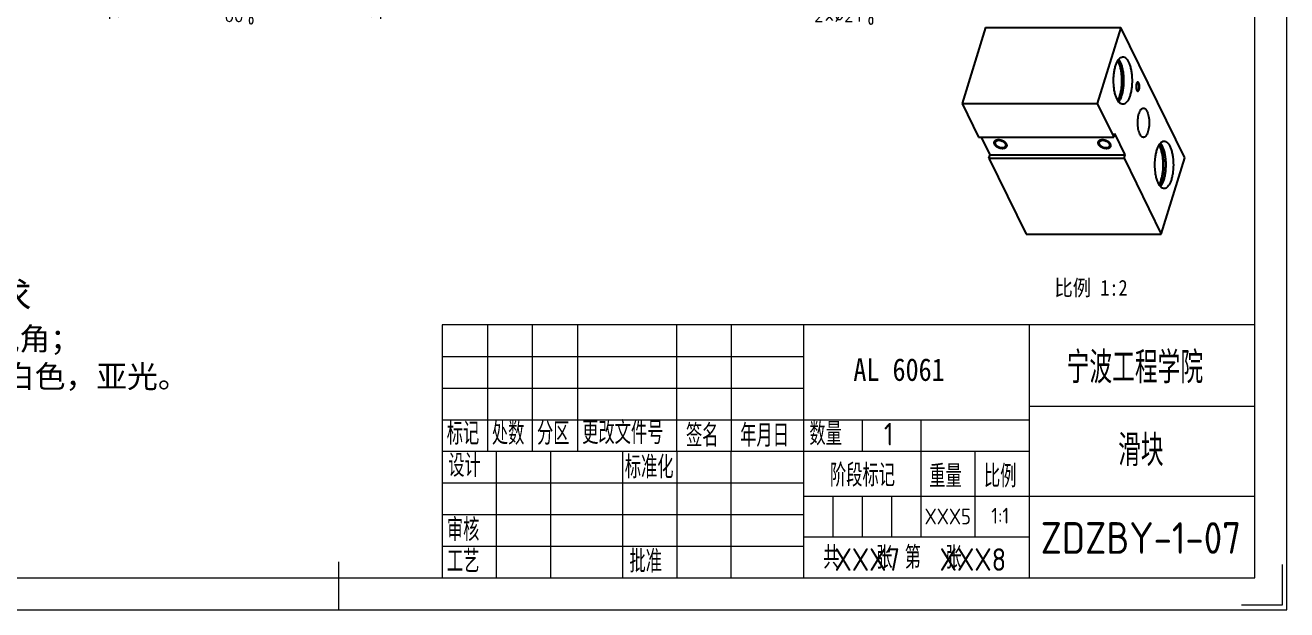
# Model space of a CAD drawing. Header units: millimetres. Extents: x 348 to 7549, y -2121 to -1262.
# Drawn here: x 3963.9 to 4243.3, y -2116.9 to -1987.5 of the extents above; entities that cross this region are included whole.
import ezdxf
from ezdxf.enums import TextEntityAlignment as Align

# ---------------------------------------------------------------- set-up
doc = ezdxf.new("R2010")
doc.units = ezdxf.units.MM
doc.header["$LTSCALE"] = 46.255
doc.header["$PDMODE"] = 3
doc.header["$PDSIZE"] = 8
doc.linetypes.add('CENTER', pattern=[0.6, 0.375, -0.075, 0.075, -0.075])
doc.layers.get('0').update_dxf_attribs({"linetype": 'CONTINUOUS'})
doc.layers.get('Defpoints').update_dxf_attribs({"linetype": 'CONTINUOUS'})
doc.layers.add('02___PRT_ALL_AXES', color=7, linetype='CONTINUOUS')
for name, color, linetype, lineweight in [('dim', 82, 'CONTINUOUS', 9), ('中心线', 2, 'CENTER', 13), ('图框_内框线', 5, 'CONTINUOUS', 13), ('图框_外框线', 7, 'CONTINUOUS', 13), ('图框_标题栏属性', 1, 'CONTINUOUS', 13), ('图框_标题栏文字', 6, 'CONTINUOUS', 13), ('图框_角线', 5, 'CONTINUOUS', 13), ('尺寸线', 80, 'CONTINUOUS', 13), ('细实线', 20, 'CONTINUOUS', 13)]:
    doc.layers.add(name, color=color, linetype=linetype, lineweight=lineweight)
doc.styles.add('ROMANC', font='romanc.shx', dxfattribs={"bigfont": 'gbcbig.shx'})
doc.styles.get("Standard").update_dxf_attribs({"font": 'txt', "width": 0.85, "bigfont": 'gbcbig.shx'})
doc.styles.add('宋体', font='SimSun.ttf')
doc.styles.add('工程字', font='gbenor.shx', dxfattribs={"bigfont": 'gbcbig.shx'})
doc.dimstyles.new('YanXiu', dxfattribs={"dimtxt": 2.5, "dimasz": 2.2, "dimexe": 0.66, "dimexo": 0.66, "dimgap": 0.66, "dimtad": 0, "dimtoh": 1, "dimdsep": 46, "dimtxsty": 'ROMANC', "dimcen": 0, "dimclrd": 256, "dimclre": 131, "dimclrt": 42, "dimazin": 2, "dimtfac": 1, "dimtofl": 0, "dimtmove": 0, "dimatfit": 3, "dimfxl": 1, "dimlwd": 5, "dimlwe": 5, "dimarcsym": 0})

# ---------------------------------------------------------------- blocks, each defined once
blk = doc.blocks.new('*D92')
at = {"layer": 'Defpoints', "color": 0, "transparency": 16777216}
for p in [(4042.52, -1972.18), (3982.52, -1977.43), (4042.52, -1985.38)]:
    blk.add_point(p, dxfattribs=at)
at = {"layer": 'dim', "color": 131, "lineweight": 5, "transparency": 16777216}
for p, q in [((4042.52, -1972.84), (4042.52, -1986.04)), ((3982.52, -1978.09), (3982.52, -1986.04))]:
    blk.add_line(p, q, dxfattribs=at)
at = {"layer": 'dim', "lineweight": 5, "transparency": 16777216}
for p, q in [((3984.52, -1985.38), (4007.37, -1985.38)), ((4040.52, -1985.38), (4017.66, -1985.38))]:
    blk.add_line(p, q, dxfattribs=at)
at = {"layer": 'dim', "transparency": 16777216}
for points in [[(3984.52, -1985.05), (3984.52, -1985.71), (3982.52, -1985.38)], [(4040.52, -1985.05), (4040.52, -1985.71), (4042.52, -1985.38)]]:
    blk.add_solid(points, dxfattribs=at)
at = {"layer": 'dim', "color": 42, "transparency": 16777216, "insert": (4012.52, -1985.38), "char_height": 2.5, "attachment_point": 5, "style": 'ROMANC'}
blk.add_mtext('\\A1;60{\\H1.500000;\\S+0.1^  0;}', dxfattribs=at)
blk = doc.blocks.new('*D96')
at = {"layer": 'Defpoints', "color": 0, "transparency": 16777216}
for p in [(4120.12, -1951.43), (4129.05, -1970.44)]:
    blk.add_point(p, dxfattribs=at)
at = {"layer": 'dim', "lineweight": 5, "transparency": 16777216}
for p, q in [((4136.08, -1985.41), (4129.9, -1972.25)), ((4138.08, -1985.41), (4136.08, -1985.41))]:
    blk.add_line(p, q, dxfattribs=at)
at = {"layer": 'dim', "transparency": 16777216}
blk.add_solid([(4130.2, -1972.11), (4129.6, -1972.39), (4129.05, -1970.44)], dxfattribs=at)
at = {"layer": 'dim', "color": 42, "transparency": 16777216, "insert": (4147.77, -1985.41), "char_height": 2.5, "attachment_point": 5, "style": 'ROMANC'}
blk.add_mtext('\\A1;2×∅21{\\H1.500000;\\S+0.021^  0;}', dxfattribs=at)

msp = doc.modelspace()

# ---------------------------------------------------------------- linework, layer by layer
at = {"color": 7, "linetype": 'Continuous'}
for p, q in [((4171.36601, -2004.79277), (4175.02651, -2012.25209)), ((4201.30049, -2004.79277), (4204.96099, -2012.25209)), ((4204.96099, -2012.25209), (4205.20306, -2011.46876)), ((4207.49087, -2016.13083), (4205.20306, -2011.46876)), ((4175.02651, -2012.25209), (4204.96099, -2012.25209)), ((4177.55639, -2016.13083), (4175.65298, -2012.25209)), ((4177.31433, -2016.91416), (4177.55639, -2016.13083)), ((4177.31433, -2016.91416), (4185.55046, -2033.69763)), ((4177.31433, -2016.91416), (4207.24881, -2016.91416)), ((4177.55639, -2016.13083), (4207.49087, -2016.13083)), ((4207.24881, -2016.91416), (4207.49087, -2016.13083)), ((4207.24881, -2016.91416), (4215.48494, -2033.69763))]:
    msp.add_line(p, q, dxfattribs=at)
for centre in [(4202.22881, -1997.43795), (4211.38007, -2016.08625)]:
    msp.add_arc(centre, 4.12313, 26.0796999, 29.2722815, dxfattribs=at)
for points, start_tangent, end_tangent in [([(4206.43873, -1995.62533), (4206.10191, -1995.06773), (4206.07562, -1995.03357)], (-0.440542709, 0.897731653), (-0.616578255, 0.787293627)), ([(4205.93215, -1995.62533), (4206.22013, -1996.34095), (4206.44824, -1997.18715), (4206.60769, -1998.13142), (4206.69233, -1999.13746), (4206.69891, -2000.16657), (4206.62718, -2001.17917), (4206.47991, -2002.13633), (4206.26277, -2003.00125), (4205.98409, -2003.74079), (4205.82512, -2004.05436)], (0.440542709, -0.897731653), (-0.490429607, -0.871480809)), ([(4205.9524, -1995.19362), (4206.02292, -1995.33159), (4206.3315, -1996.09839), (4206.5759, -1997.00506), (4206.74673, -1998.01675), (4206.83741, -1999.09457), (4206.84446, -2000.19712), (4206.76762, -2001.28201), (4206.60983, -2002.30756), (4206.37716, -2003.23436)], (0.470409716, -0.882448128), (-0.295247371, -0.955420844)), ([(4206.07147, -2004.44753), (4206.16115, -2004.32656), (4206.49068, -2003.74079), (4206.76935, -2003.00125), (4206.98649, -2002.13633), (4207.13377, -2001.17917), (4207.2055, -2000.16657), (4207.19892, -1999.13746), (4207.11427, -1998.13142), (4206.95483, -1997.18715), (4206.72672, -1996.34095), (4206.43873, -1995.62533)], (0.619013872, 0.785380052), (-0.440542709, 0.897731653)), ([(4205.95735, -2004.27281), (4206.07855, -2004.02678), (4206.37716, -2003.23436)], (0.468535549, 0.883444644), (0.295247372, 0.955420844)), ([(4215.0834, -2014.27363), (4215.37139, -2014.98925), (4215.5995, -2015.83545), (4215.75895, -2016.77972), (4215.84359, -2017.78576), (4215.85017, -2018.81487), (4215.77844, -2019.82747), (4215.63116, -2020.78463), (4215.41402, -2021.64955), (4215.13535, -2022.38909), (4214.97638, -2022.70266)], (0.440542709, -0.897731653), (-0.490429607, -0.871480809)), ([(4215.10366, -2013.84192), (4215.17418, -2013.97988), (4215.48276, -2014.74669), (4215.72716, -2015.65336), (4215.89798, -2016.66505), (4215.98866, -2017.74287), (4215.99572, -2018.84542), (4215.91887, -2019.93031), (4215.76108, -2020.95586), (4215.52841, -2021.88265)], (0.470409716, -0.882448128), (-0.295247371, -0.955420844)), ([(4215.32198, -2023.19732), (4215.49662, -2022.97485), (4215.82615, -2022.38909), (4216.10482, -2021.64955), (4216.32196, -2020.78463), (4216.46924, -2019.82747), (4216.54097, -2018.81487), (4216.53438, -2017.78576), (4216.44974, -2016.77972), (4216.2903, -2015.83545), (4216.06219, -2014.98925), (4215.7742, -2014.27363)], (0.665416373, 0.746472405), (-0.440542709, 0.897731653)), ([(4215.7742, -2014.27363), (4215.43738, -2013.71603), (4215.32314, -2013.57616)], (-0.440542709, 0.897731653), (-0.663575343, 0.74810946)), ([(4215.10861, -2022.92111), (4215.2298, -2022.67508), (4215.52841, -2021.88265)], (0.468535549, 0.883444644), (0.295247372, 0.955420844))]:
    msp.add_spline(points, degree=3, dxfattribs=dict(at, start_tangent=start_tangent, end_tangent=end_tangent))
at = {"color": 2, "linetype": 'Continuous'}
for points, start_tangent, end_tangent in [([(4209.9755, -2000.44913), (4209.9549, -2000.53112), (4209.9446, -2000.57212), (4209.9343, -2000.61311), (4209.92729, -2000.65847), (4209.92029, -2000.70382), (4209.91328, -2000.74918), (4209.90628, -2000.79453), (4209.90284, -2000.84252), (4209.89939, -2000.8905), (4209.89595, -2000.93848), (4209.89251, -2000.98647), (4209.8928, -2001.03612), (4209.8931, -2001.08578), (4209.89339, -2001.13543), (4209.89368, -2001.18509), (4209.89769, -2001.23278), (4209.90169, -2001.28048), (4209.90569, -2001.32817), (4209.9097, -2001.37587), (4209.91723, -2001.42066), (4209.92477, -2001.46545), (4209.93231, -2001.51024), (4209.93984, -2001.55503), (4209.95062, -2001.59521), (4209.9614, -2001.63539), (4209.97218, -2001.67556), (4209.98296, -2001.71574), (4209.99684, -2001.75032), (4210.01072, -2001.7849), (4210.0246, -2001.81948), (4210.03154, -2001.83677), (4210.03848, -2001.85406), (4210.04646, -2001.86729), (4210.05444, -2001.88052), (4210.07041, -2001.90697), (4210.08637, -2001.93343), (4210.09436, -2001.94665), (4210.10234, -2001.95988), (4210.11117, -2001.96888), (4210.12, -2001.97787), (4210.13766, -2001.99586), (4210.15532, -2002.01385), (4210.16416, -2002.02284), (4210.17299, -2002.03183), (4210.18233, -2002.03625), (4210.19167, -2002.04067), (4210.21036, -2002.04951), (4210.22904, -2002.05834), (4210.23839, -2002.06276), (4210.24773, -2002.06718), (4210.2574, -2002.0668), (4210.26707, -2002.06643), (4210.2864, -2002.06568), (4210.30574, -2002.06493), (4210.31541, -2002.06455), (4210.32508, -2002.06418), (4210.33436, -2002.05903), (4210.34365, -2002.05389), (4210.36222, -2002.04361), (4210.3808, -2002.03333), (4210.39008, -2002.02819), (4210.39937, -2002.02304), (4210.40809, -2002.01337), (4210.41681, -2002.00369), (4210.43425, -2001.98434), (4210.4517, -2001.96499), (4210.46042, -2001.95532), (4210.46914, -2001.94564), (4210.47696, -2001.9318), (4210.48478, -2001.91796), (4210.50043, -2001.89028), (4210.51608, -2001.86259), (4210.5239, -2001.84875), (4210.53172, -2001.83491), (4210.53846, -2001.81709), (4210.54519, -2001.79927), (4210.55866, -2001.76363), (4210.58559, -2001.69235)], (-0.243711351, -0.969847811), (0.353433732, 0.935459565)), ([(4210.58559, -2001.69235), (4210.60619, -2001.61035), (4210.61649, -2001.56935), (4210.6268, -2001.52836), (4210.6338, -2001.483), (4210.64081, -2001.43765), (4210.64781, -2001.39229), (4210.65482, -2001.34694), (4210.65826, -2001.29895), (4210.6617, -2001.25097), (4210.66514, -2001.20299), (4210.66858, -2001.155), (4210.66829, -2001.10535), (4210.66799, -2001.05569), (4210.6677, -2001.00604), (4210.66741, -2000.95638), (4210.66341, -2000.90869), (4210.6594, -2000.86099), (4210.6554, -2000.8133), (4210.65139, -2000.7656), (4210.64386, -2000.72081), (4210.63632, -2000.67602), (4210.62879, -2000.63123), (4210.62125, -2000.58644), (4210.61047, -2000.54626), (4210.59969, -2000.50608), (4210.58891, -2000.46591), (4210.57813, -2000.42573), (4210.56425, -2000.39115), (4210.55037, -2000.35657), (4210.53649, -2000.32199), (4210.52955, -2000.3047), (4210.52261, -2000.28741), (4210.51463, -2000.27418), (4210.50665, -2000.26095), (4210.49068, -2000.2345), (4210.47472, -2000.20804), (4210.46673, -2000.19482), (4210.45875, -2000.18159), (4210.44992, -2000.17259), (4210.44109, -2000.1636), (4210.42343, -2000.14561), (4210.40577, -2000.12762), (4210.39694, -2000.11863), (4210.3881, -2000.10964), (4210.37876, -2000.10522), (4210.36942, -2000.1008), (4210.35073, -2000.09196), (4210.33205, -2000.08313), (4210.3227, -2000.07871), (4210.31336, -2000.07429), (4210.30369, -2000.07467), (4210.29402, -2000.07504), (4210.27469, -2000.07579), (4210.25535, -2000.07654), (4210.24568, -2000.07692), (4210.23602, -2000.07729), (4210.22673, -2000.08244), (4210.21744, -2000.08758), (4210.19887, -2000.09786), (4210.18029, -2000.10814), (4210.17101, -2000.11328), (4210.16172, -2000.11843), (4210.153, -2000.1281), (4210.14428, -2000.13778), (4210.12684, -2000.15713), (4210.10939, -2000.17648), (4210.10067, -2000.18615), (4210.09195, -2000.19583), (4210.08413, -2000.20967), (4210.07631, -2000.22351), (4210.06066, -2000.25119), (4210.04501, -2000.27888), (4210.03719, -2000.29272), (4210.02937, -2000.30656), (4210.02264, -2000.32438), (4210.0159, -2000.3422), (4210.00244, -2000.37784), (4209.9755, -2000.44913)], (0.243711351, 0.969847811), (-0.353433732, -0.935459565)), ([(4181.24806, -2013.7998), (4181.19046, -2013.70924), (4181.16167, -2013.66397), (4181.14727, -2013.64133), (4181.13287, -2013.61869), (4181.11244, -2013.59691), (4181.09201, -2013.57514), (4181.05116, -2013.53159), (4181.0103, -2013.48803), (4180.98987, -2013.46626), (4180.96945, -2013.44448), (4180.94377, -2013.4244), (4180.91809, -2013.40431), (4180.86673, -2013.36414), (4180.81537, -2013.32398), (4180.78969, -2013.30389), (4180.76401, -2013.28381), (4180.73349, -2013.26589), (4180.70297, -2013.24798), (4180.64193, -2013.21214), (4180.58089, -2013.17631), (4180.55037, -2013.1584), (4180.51985, -2013.14048), (4180.48672, -2013.12604), (4180.45359, -2013.1116), (4180.38733, -2013.08273), (4180.32107, -2013.05385), (4180.28794, -2013.03941), (4180.25481, -2013.02498), (4180.21983, -2013.01423), (4180.18485, -2013.00348), (4180.11489, -2012.98198), (4180.04494, -2012.96048), (4180.00996, -2012.94973), (4179.97498, -2012.93898), (4179.93948, -2012.93233), (4179.90399, -2012.92568), (4179.83299, -2012.91238), (4179.762, -2012.89908), (4179.72651, -2012.89243), (4179.69101, -2012.88578), (4179.65575, -2012.88348), (4179.62048, -2012.88118), (4179.54996, -2012.87658), (4179.47943, -2012.87198), (4179.44417, -2012.86968), (4179.4089, -2012.86738), (4179.37645, -2012.8696), (4179.34399, -2012.87182), (4179.27908, -2012.87626), (4179.21417, -2012.8807), (4179.18172, -2012.88292), (4179.14926, -2012.88514), (4179.12022, -2012.89171), (4179.09118, -2012.89829), (4179.0331, -2012.91144), (4178.97502, -2012.92459), (4178.94598, -2012.93116), (4178.91694, -2012.93774), (4178.89242, -2012.94842), (4178.8679, -2012.95909), (4178.81887, -2012.98045), (4178.76983, -2013.00181), (4178.74531, -2013.01249), (4178.72079, -2013.02317), (4178.70144, -2013.03783), (4178.68209, -2013.0525), (4178.64339, -2013.08182), (4178.60469, -2013.11115), (4178.58534, -2013.12582), (4178.56599, -2013.14048), (4178.55322, -2013.15806), (4178.54045, -2013.17564), (4178.51491, -2013.21079), (4178.48938, -2013.24594), (4178.47661, -2013.26352), (4178.46384, -2013.2811), (4178.45775, -2013.30115), (4178.45166, -2013.32119), (4178.43948, -2013.36129), (4178.42731, -2013.40138), (4178.42122, -2013.42143), (4178.41513, -2013.44147), (4178.41595, -2013.46323), (4178.41677, -2013.48498), (4178.41841, -2013.52849), (4178.42005, -2013.57199), (4178.42087, -2013.59375), (4178.42169, -2013.6155), (4178.42959, -2013.63854), (4178.43749, -2013.66157), (4178.45328, -2013.70765), (4178.48487, -2013.7998)], (-0.536665533, 0.843795062), (0.324303055, -0.945953238)), ([(4178.48487, -2013.7998), (4178.54247, -2013.89035), (4178.57126, -2013.93563), (4178.58566, -2013.95827), (4178.60006, -2013.9809), (4178.62049, -2014.00268), (4178.64092, -2014.02446), (4178.68177, -2014.06801), (4178.72263, -2014.11156), (4178.74306, -2014.13334), (4178.76348, -2014.15511), (4178.78916, -2014.1752), (4178.81484, -2014.19528), (4178.8662, -2014.23545), (4178.91756, -2014.27562), (4178.94324, -2014.2957), (4178.96892, -2014.31579), (4178.99944, -2014.3337), (4179.02996, -2014.35162), (4179.091, -2014.38745), (4179.15204, -2014.42328), (4179.18256, -2014.4412), (4179.21308, -2014.45911), (4179.24621, -2014.47355), (4179.27934, -2014.48799), (4179.3456, -2014.51687), (4179.41186, -2014.54574), (4179.44499, -2014.56018), (4179.47812, -2014.57462), (4179.5131, -2014.58537), (4179.54808, -2014.59612), (4179.61804, -2014.61762), (4179.68799, -2014.63911), (4179.72297, -2014.64986), (4179.75795, -2014.66061), (4179.79345, -2014.66726), (4179.82894, -2014.67391), (4179.89994, -2014.68721), (4179.97093, -2014.70052), (4180.00642, -2014.70717), (4180.04192, -2014.71382), (4180.07718, -2014.71612), (4180.11245, -2014.71842), (4180.18297, -2014.72301), (4180.2535, -2014.72761), (4180.28876, -2014.72991), (4180.32403, -2014.73221), (4180.35648, -2014.72999), (4180.38894, -2014.72777), (4180.45385, -2014.72333), (4180.51876, -2014.71889), (4180.55121, -2014.71667), (4180.58367, -2014.71445), (4180.61271, -2014.70788), (4180.64175, -2014.70131), (4180.69983, -2014.68816), (4180.75791, -2014.67501), (4180.78695, -2014.66843), (4180.81599, -2014.66186), (4180.8405, -2014.65118), (4180.86502, -2014.6405), (4180.91406, -2014.61914), (4180.9631, -2014.59778), (4180.98762, -2014.5871), (4181.01214, -2014.57643), (4181.03149, -2014.56176), (4181.05084, -2014.5471), (4181.08954, -2014.51777), (4181.12824, -2014.48844), (4181.14759, -2014.47378), (4181.16694, -2014.45911), (4181.17971, -2014.44154), (4181.19248, -2014.42396), (4181.21801, -2014.38881), (4181.24355, -2014.35365), (4181.25632, -2014.33607), (4181.26909, -2014.3185), (4181.27518, -2014.29845), (4181.28126, -2014.2784), (4181.29344, -2014.23831), (4181.30562, -2014.19821), (4181.31171, -2014.17817), (4181.3178, -2014.15812), (4181.31698, -2014.13637), (4181.31616, -2014.11461), (4181.31452, -2014.07111), (4181.31288, -2014.0276), (4181.31206, -2014.00585), (4181.31124, -2013.9841), (4181.30334, -2013.96106), (4181.29544, -2013.93802), (4181.27965, -2013.89195), (4181.24806, -2013.7998)], (0.536665533, -0.843795062), (-0.324303055, 0.945953238)), ([(4204.27458, -2013.7998), (4204.21699, -2013.70924), (4204.18819, -2013.66397), (4204.17379, -2013.64133), (4204.15939, -2013.61869), (4204.13897, -2013.59691), (4204.11854, -2013.57514), (4204.07768, -2013.53159), (4204.03683, -2013.48803), (4204.0164, -2013.46626), (4203.99597, -2013.44448), (4203.97029, -2013.4244), (4203.94461, -2013.40431), (4203.89325, -2013.36414), (4203.84189, -2013.32398), (4203.81621, -2013.30389), (4203.79053, -2013.28381), (4203.76001, -2013.26589), (4203.7295, -2013.24798), (4203.66846, -2013.21214), (4203.60742, -2013.17631), (4203.5769, -2013.1584), (4203.54638, -2013.14048), (4203.51325, -2013.12604), (4203.48012, -2013.1116), (4203.41386, -2013.08273), (4203.3476, -2013.05385), (4203.31447, -2013.03941), (4203.28133, -2013.02498), (4203.24636, -2013.01423), (4203.21138, -2013.00348), (4203.14142, -2012.98198), (4203.07146, -2012.96048), (4203.03648, -2012.94973), (4203.0015, -2012.93898), (4202.96601, -2012.93233), (4202.93051, -2012.92568), (4202.85952, -2012.91238), (4202.78853, -2012.89908), (4202.75303, -2012.89243), (4202.71754, -2012.88578), (4202.68227, -2012.88348), (4202.64701, -2012.88118), (4202.57648, -2012.87658), (4202.50595, -2012.87198), (4202.47069, -2012.86968), (4202.43543, -2012.86738), (4202.40297, -2012.8696), (4202.37052, -2012.87182), (4202.30561, -2012.87626), (4202.2407, -2012.8807), (4202.20824, -2012.88292), (4202.17579, -2012.88514), (4202.14675, -2012.89171), (4202.11771, -2012.89829), (4202.05963, -2012.91144), (4202.00155, -2012.92459), (4201.97251, -2012.93116), (4201.94347, -2012.93774), (4201.91895, -2012.94842), (4201.89443, -2012.95909), (4201.84539, -2012.98045), (4201.79635, -2013.00181), (4201.77183, -2013.01249), (4201.74731, -2013.02317), (4201.72796, -2013.03783), (4201.70861, -2013.0525), (4201.66991, -2013.08182), (4201.63121, -2013.11115), (4201.61186, -2013.12582), (4201.59251, -2013.14048), (4201.57974, -2013.15806), (4201.56698, -2013.17564), (4201.54144, -2013.21079), (4201.5159, -2013.24594), (4201.50314, -2013.26352), (4201.49037, -2013.2811), (4201.48428, -2013.30115), (4201.47819, -2013.32119), (4201.46601, -2013.36129), (4201.45383, -2013.40138), (4201.44774, -2013.42143), (4201.44165, -2013.44147), (4201.44247, -2013.46323), (4201.44329, -2013.48498), (4201.44493, -2013.52849), (4201.44657, -2013.57199), (4201.44739, -2013.59375), (4201.44821, -2013.6155), (4201.45611, -2013.63854), (4201.46401, -2013.66157), (4201.47981, -2013.70765), (4201.5114, -2013.7998)], (-0.536665533, 0.843795062), (0.324303055, -0.945953238)), ([(4201.5114, -2013.7998), (4201.56899, -2013.89035), (4201.59779, -2013.93563), (4201.61219, -2013.95827), (4201.62658, -2013.9809), (4201.64701, -2014.00268), (4201.66744, -2014.02446), (4201.7083, -2014.06801), (4201.74915, -2014.11156), (4201.76958, -2014.13334), (4201.79001, -2014.15511), (4201.81569, -2014.1752), (4201.84137, -2014.19528), (4201.89273, -2014.23545), (4201.94408, -2014.27562), (4201.96976, -2014.2957), (4201.99544, -2014.31579), (4202.02596, -2014.3337), (4202.05648, -2014.35162), (4202.11752, -2014.38745), (4202.17856, -2014.42328), (4202.20908, -2014.4412), (4202.2396, -2014.45911), (4202.27273, -2014.47355), (4202.30586, -2014.48799), (4202.37212, -2014.51687), (4202.43838, -2014.54574), (4202.47151, -2014.56018), (4202.50464, -2014.57462), (4202.53962, -2014.58537), (4202.5746, -2014.59612), (4202.64456, -2014.61762), (4202.71452, -2014.63911), (4202.7495, -2014.64986), (4202.78448, -2014.66061), (4202.81997, -2014.66726), (4202.85547, -2014.67391), (4202.92646, -2014.68721), (4202.99745, -2014.70052), (4203.03295, -2014.70717), (4203.06844, -2014.71382), (4203.10371, -2014.71612), (4203.13897, -2014.71842), (4203.2095, -2014.72301), (4203.28002, -2014.72761), (4203.31529, -2014.72991), (4203.35055, -2014.73221), (4203.38301, -2014.72999), (4203.41546, -2014.72777), (4203.48037, -2014.72333), (4203.54528, -2014.71889), (4203.57774, -2014.71667), (4203.61019, -2014.71445), (4203.63923, -2014.70788), (4203.66827, -2014.70131), (4203.72635, -2014.68816), (4203.78443, -2014.67501), (4203.81347, -2014.66843), (4203.84251, -2014.66186), (4203.86703, -2014.65118), (4203.89155, -2014.6405), (4203.94059, -2014.61914), (4203.98963, -2014.59778), (4204.01414, -2014.5871), (4204.03866, -2014.57643), (4204.05801, -2014.56176), (4204.07736, -2014.5471), (4204.11607, -2014.51777), (4204.15477, -2014.48844), (4204.17412, -2014.47378), (4204.19347, -2014.45911), (4204.20624, -2014.44154), (4204.219, -2014.42396), (4204.24454, -2014.38881), (4204.27007, -2014.35365), (4204.28284, -2014.33607), (4204.29561, -2014.3185), (4204.3017, -2014.29845), (4204.30779, -2014.2784), (4204.31997, -2014.23831), (4204.33215, -2014.19821), (4204.33824, -2014.17817), (4204.34433, -2014.15812), (4204.34351, -2014.13637), (4204.34269, -2014.11461), (4204.34105, -2014.07111), (4204.33941, -2014.0276), (4204.33858, -2014.00585), (4204.33776, -2013.9841), (4204.32987, -2013.96106), (4204.32197, -2013.93802), (4204.30617, -2013.89195), (4204.27458, -2013.7998)], (0.536665533, -0.843795062), (-0.324303055, 0.945953238))]:
    msp.add_spline(points, degree=3, dxfattribs=dict(at, start_tangent=start_tangent, end_tangent=end_tangent))
at = {"layer": '02___PRT_ALL_AXES', "color": 7, "linetype": 'Continuous'}
for p, q in [((4176.57044, -1987.95124), (4171.36601, -2004.79277)), ((4176.57044, -1987.95124), (4206.50492, -1987.95124)), ((4206.50492, -1987.95124), (4201.30049, -2004.79277)), ((4220.68936, -2016.8561), (4206.50492, -1987.95124)), ((4171.36601, -2004.79277), (4201.30049, -2004.79277)), ((4215.48494, -2033.69763), (4220.68936, -2016.8561)), ((4185.55046, -2033.69763), (4215.48494, -2033.69763))]:
    msp.add_line(p, q, dxfattribs=at)
for points, start_tangent, end_tangent in [([(4205.6931, -2003.85027), (4205.40509, -2003.13458), (4205.17698, -2002.28835), (4205.01755, -2001.34411), (4204.93291, -2000.33814), (4204.92633, -1999.3091), (4204.99805, -1998.29654), (4205.14532, -1997.33936), (4205.36248, -1996.47435), (4205.64118, -1995.73475), (4205.97072, -1995.14899), (4206.33842, -1994.73957), (4206.73017, -1994.52224), (4206.96406, -1994.4889)], (-0.440542709, 0.897731653), (0.99999577, 0.002908705)), ([(4206.96406, -1994.4889), (4207.13089, -1994.50533), (4207.5252, -1994.68951), (4207.89795, -1995.06769), (4208.2348, -1995.62533)], (0.99999577, 0.002908705), (0.440542709, -0.897731653)), ([(4208.2348, -1995.62533), (4208.52281, -1996.34102), (4208.75092, -1997.18725), (4208.91035, -1998.13149), (4208.99499, -1999.13746), (4209.00157, -2000.1665), (4208.92985, -2001.17906), (4208.78258, -2002.13624), (4208.56542, -2003.00125), (4208.28672, -2003.74085), (4207.95718, -2004.32661), (4207.58948, -2004.73602), (4207.19773, -2004.95336), (4206.96384, -2004.9867)], (0.440542709, -0.897731653), (-0.99999577, -0.002908705)), ([(4210.02889, -2000.55791), (4209.98282, -2000.76075), (4209.96087, -2000.9887), (4209.96482, -2001.2233), (4209.99434, -2001.44554), (4210.04706, -2001.63742), (4210.11869, -2001.78339), (4210.20343, -2001.87162), (4210.28066, -2001.89549)], (-0.295247371, -0.955420844), (0.999801405, -0.019928626)), ([(4210.09534, -2000.39661), (4210.02889, -2000.55791)], (-0.478027081, -0.878345097), (-0.295247372, -0.955420844)), ([(4210.28043, -2000.24598), (4210.26667, -2000.2465), (4210.1768, -2000.28993), (4210.09534, -2000.39661)], (-0.999801405, 0.019928626), (-0.478027081, -0.878345097)), ([(4210.53221, -2001.58356), (4210.57827, -2001.38072), (4210.60022, -2001.15277), (4210.59627, -2000.91817), (4210.56675, -2000.69593), (4210.51403, -2000.50405), (4210.4424, -2000.35809), (4210.35766, -2000.26985), (4210.28043, -2000.24598)], (0.295247371, 0.955420844), (-0.999801405, 0.019928626)), ([(4210.28066, -2001.89549), (4210.29442, -2001.89497), (4210.38429, -2001.85154), (4210.46575, -2001.74486)], (0.999801405, -0.019928626), (0.478027081, 0.878345097)), ([(4210.46575, -2001.74486), (4210.53221, -2001.58356)], (0.478027081, 0.878345097), (0.295247372, 0.955420844)), ([(4206.96384, -2004.9867), (4206.79701, -2004.97027), (4206.4027, -2004.78609), (4206.02995, -2004.40791), (4205.6931, -2003.85027)], (-0.99999577, -0.002908705), (-0.440542709, 0.897731653)), ([(4210.75286, -2011.60776), (4210.55198, -2011.09439), (4210.40063, -2010.4791), (4210.30638, -2009.79275), (4210.27397, -2009.06976), (4210.30503, -2008.34637), (4210.39799, -2007.65886), (4210.54819, -2007.04172), (4210.74811, -2006.52587), (4210.98771, -2006.1372), (4211.25499, -2005.89518), (4211.53654, -2005.81196), (4211.53955, -2005.81195)], (-0.440542709, 0.897731653), (0.999999593, -0.000902314)), ([(4211.53955, -2005.81195), (4211.81824, -2005.89171), (4212.08596, -2006.13042), (4212.32629, -2006.51614)], (0.999999593, -0.000902314), (0.440542709, -0.897731653)), ([(4212.32629, -2006.51614), (4212.52717, -2007.02951), (4212.67853, -2007.6448), (4212.77278, -2008.33115), (4212.80518, -2009.05414), (4212.77413, -2009.77753), (4212.68117, -2010.46503), (4212.53096, -2011.08218), (4212.33105, -2011.59803), (4212.09144, -2011.9867), (4211.82417, -2012.22872), (4211.54262, -2012.31194), (4211.5396, -2012.31195)], (0.440542709, -0.897731653), (-0.999999593, 0.000902314)), ([(4211.5396, -2012.31195), (4211.26092, -2012.23219), (4210.99319, -2011.99348), (4210.75286, -2011.60776)], (-0.999999593, 0.000902314), (-0.440542709, 0.897731653)), ([(4178.67227, -2013.43059), (4178.65568, -2013.59869), (4178.71514, -2013.7998)], (-0.293201646, -0.956050624), (0.440542709, -0.897731653)), ([(4181.01779, -2013.7998), (4180.87987, -2013.59869), (4180.67289, -2013.41129), (4180.41095, -2013.25037), (4180.11191, -2013.12688), (4179.79614, -2013.04926), (4179.48516, -2013.02278), (4179.20017, -2013.04926), (4178.96058, -2013.12688), (4178.78273, -2013.25037), (4178.67874, -2013.41129), (4178.67227, -2013.43059)], (-0.440542709, 0.897731653), (-0.293201646, -0.956050624)), ([(4178.71514, -2013.7998), (4178.85306, -2014.0009), (4179.06004, -2014.1883), (4179.32198, -2014.34923), (4179.62102, -2014.47271), (4179.93679, -2014.55033), (4180.24777, -2014.57681), (4180.53276, -2014.55033), (4180.77234, -2014.47271), (4180.9502, -2014.34923), (4181.05419, -2014.1883), (4181.06066, -2014.169)], (0.440542709, -0.897731653), (0.293201646, 0.956050624)), ([(4181.06066, -2014.169), (4181.07725, -2014.0009), (4181.01779, -2013.7998)], (0.293201646, 0.956050624), (-0.440542709, 0.897731653)), ([(4201.69879, -2013.43059), (4201.68221, -2013.59869), (4201.74166, -2013.7998)], (-0.293201646, -0.956050624), (0.440542709, -0.897731653)), ([(4204.04432, -2013.7998), (4203.9064, -2013.59869), (4203.69942, -2013.41129), (4203.43748, -2013.25037), (4203.13843, -2013.12688), (4202.82266, -2013.04926), (4202.51169, -2013.02278), (4202.22669, -2013.04926), (4201.98711, -2013.12688), (4201.80926, -2013.25037), (4201.70526, -2013.41129), (4201.69879, -2013.43059)], (-0.440542709, 0.897731653), (-0.293201646, -0.956050624)), ([(4201.74166, -2013.7998), (4201.87958, -2014.0009), (4202.08656, -2014.1883), (4202.3485, -2014.34923), (4202.64754, -2014.47271), (4202.96331, -2014.55033), (4203.27429, -2014.57681), (4203.55928, -2014.55033), (4203.79887, -2014.47271), (4203.97672, -2014.34923), (4204.08072, -2014.1883), (4204.08719, -2014.169)], (0.440542709, -0.897731653), (0.293201646, 0.956050624)), ([(4204.08719, -2014.169), (4204.10377, -2014.0009), (4204.04432, -2013.7998)], (0.293201646, 0.956050624), (-0.440542709, 0.897731653)), ([(4214.84436, -2022.49857), (4214.55635, -2021.78288), (4214.32824, -2020.93665), (4214.16881, -2019.99241), (4214.08417, -2018.98644), (4214.07759, -2017.9574), (4214.14931, -2016.94483), (4214.29658, -2015.98766), (4214.51374, -2015.12265), (4214.79244, -2014.38305), (4215.12197, -2013.79729), (4215.48968, -2013.38787), (4215.88142, -2013.17054), (4216.11531, -2013.1372)], (-0.440542709, 0.897731653), (0.99999577, 0.002908705)), ([(4217.38605, -2014.27363), (4217.67407, -2014.98932), (4217.90217, -2015.83554), (4218.06161, -2016.77978), (4218.14624, -2017.78576), (4218.15282, -2018.8148), (4218.0811, -2019.82736), (4217.93383, -2020.78454), (4217.71668, -2021.64955), (4217.43797, -2022.38915), (4217.10844, -2022.97491), (4216.74073, -2023.38432), (4216.34899, -2023.60166), (4216.1151, -2023.635)], (0.440542709, -0.897731653), (-0.99999577, -0.002908705)), ([(4216.11531, -2013.1372), (4216.28215, -2013.15363), (4216.67646, -2013.33781), (4217.0492, -2013.71598), (4217.38605, -2014.27363)], (0.99999577, 0.002908705), (0.440542709, -0.897731653)), ([(4216.1151, -2023.635), (4215.94826, -2023.61857), (4215.55395, -2023.43439), (4215.18121, -2023.05621), (4214.84436, -2022.49857)], (-0.99999577, -0.002908705), (-0.440542709, 0.897731653))]:
    msp.add_spline(points, degree=3, dxfattribs=dict(at, start_tangent=start_tangent, end_tangent=end_tangent))
at = {"layer": '图框_内框线'}
msp.add_lwpolyline([(3840.99843, -2109.785), (4236.21143, -2109.785), (4236.21143, -1826.985), (3840.99843, -1826.985)], close=True, dxfattribs=at)
for points in [[(4236.21143, -2053.785), (4056.21143, -2053.785), (4056.21143, -2109.785), (4236.21143, -2109.785), (4236.21143, -2053.785)], [(4033.30243, -2116.855), (4033.30243, -2106.25)]]:
    msp.add_lwpolyline(points, dxfattribs=at)
at = {"layer": '图框_外框线'}
msp.add_lwpolyline([(3823.32343, -2116.855), (4243.28143, -2116.855), (4243.28143, -1819.915), (3823.32343, -1819.915)], close=True, dxfattribs=at)
at = {"layer": '图框_角线', "flags": 128}
msp.add_lwpolyline([(4242.28143, -2106.855), (4242.28143, -2115.855), (4233.28143, -2115.855)], dxfattribs=at)
msp.add_lwpolyline([(4242.28143, -2106.855), (4242.28143, -2115.855), (4233.28143, -2115.855)], dxfattribs=at)
at = {"layer": '尺寸线'}
for p, q in [((4066.21143, -2053.785), (4066.21143, -2081.785)), ((4076.21143, -2081.785), (4076.21143, -2053.785)), ((4086.21143, -2053.785), (4086.21143, -2081.785)), ((4108.21143, -2081.785), (4108.21143, -2053.785)), ((4120.21143, -2053.785), (4120.21143, -2081.785)), ((4136.21143, -2053.785), (4136.21143, -2109.785)), ((4186.21143, -2053.785), (4186.21143, -2109.785)), ((4056.21143, -2060.785), (4136.21143, -2060.785)), ((4056.21143, -2067.785), (4136.21143, -2067.785)), ((4186.21143, -2071.785), (4236.21143, -2071.785)), ((4056.21143, -2074.785), (4186.21143, -2074.785)), ((4149.21143, -2074.785), (4149.21143, -2081.785)), ((4162.21143, -2074.785), (4162.21143, -2100.785)), ((4056.21143, -2081.785), (4186.21143, -2081.785)), ((4068.21143, -2109.785), (4068.21143, -2081.785)), ((4080.21143, -2081.785), (4080.21143, -2109.785)), ((4096.21143, -2109.785), (4096.21143, -2081.785)), ((4108.21143, -2081.785), (4108.21143, -2109.785)), ((4120.21143, -2109.785), (4120.21143, -2081.785)), ((4174.21143, -2081.785), (4174.21143, -2100.785)), ((4056.21143, -2088.785), (4136.21143, -2088.785)), ((4236.21143, -2091.785), (4136.21143, -2091.785)), ((4142.71143, -2091.785), (4142.71143, -2100.785)), ((4149.21143, -2091.785), (4149.21143, -2100.785)), ((4155.71143, -2091.785), (4155.71143, -2100.785)), ((4056.21143, -2095.785), (4136.21143, -2095.785)), ((4186.21143, -2100.785), (4136.21143, -2100.785)), ((4056.21143, -2102.785), (4136.21143, -2102.785))]:
    msp.add_line(p, q, dxfattribs=at)

# ---------------------------------------------------------------- texts
at = {"color": 2, "linetype": 'Continuous', "insert": (4208.03825, -2043.84266), "char_height": 3.5, "width": 23.8, "attachment_point": 3, "line_spacing_factor": 0.9}
msp.add_mtext('{\\fFangSong|b0|i0|c134|p49;比例 1:2}', dxfattribs=at)
at = {"layer": '中心线', "insert": (3908.02092, -2044.38636), "char_height": 8, "width": 96.5820097, "attachment_point": 1, "style": '宋体'}
msp.add_mtext('{\\H0.75x;      技术要求\\P\\H0.83333x;  1.去毛刺，倒锐角；\\P  2.阳极氧化,银白色\\H1x;，亚光。}', dxfattribs=at)
at = {"layer": '图框_标题栏属性', "style": '工程字'}
for tag, text, p in [('宁波工程学院', 'xxx2', (4209.64397, -2062.8532)), ('滑块', 'xxx3', (4210.9585, -2081.25167)), ('ZDZBY-1-07', 'xxx4', (4210.9585, -2100.96431))]:
    msp.add_attdef(tag, text=text, height=7, dxfattribs=at).set_placement(p, align=Align.MIDDLE)
for tag, text, height, p in [('XXX5', 'xxx5', 3.5, (4168.18977, -2096.20117)), ('1:1', 'xxx6', 3.5, (4179.81196, -2096.04215)), ('XXX7', 'xxx7', 5, (4150.35845, -2105.74245)), ('XXX8', 'xxx8', 5, (4173.76205, -2105.74245))]:
    msp.add_attdef(tag, text=text, height=height, dxfattribs=at).set_placement(p, align=Align.MIDDLE_CENTER)
at = {"layer": '图框_标题栏文字', "style": '工程字'}
for s, p in [('标记', (4057.21143, -2080.34627)), ('处数', (4067.21143, -2080.34627)), ('分区', (4077.21143, -2080.34627)), ('更改文件号', (4087.21143, -2080.19787)), ('签名', (4110.21143, -2080.785)), ('年月日', (4122.21143, -2080.785)), ('数量', (4137.54606, -2080.43652)), ('1', (4154.05171, -2080.4797)), ('设计', (4057.54606, -2087.43652)), ('标准化', (4096.65045, -2087.785)), ('阶段标记', (4142.10221, -2089.585)), ('重量', (4164.10221, -2089.785)), ('比例', (4176.21143, -2089.785)), ('审核', (4057.25651, -2101.6366)), ('工艺', (4057.25651, -2108.6366)), ('批准', (4097.68147, -2108.6366)), ('共   张 第  张', (4140.61216, -2107.785))]:
    msp.add_text(s, height=5, dxfattribs=at).set_placement(p)
at = {"layer": '细实线', "insert": (4147.28479, -2061.19705), "char_height": 5, "width": 34.3182427, "attachment_point": 1}
msp.add_mtext('{\\fFangSong|b0|i0|c134|p49;AL 6061}', dxfattribs=at)

# ---------------------------------------------------------------- dimensions: what is measured, and where the dimension line sits
at = {"layer": 'dim'}
dim = msp.add_diameter_dim_2p(p1=(4120.12138, -1951.42987), p2=(4129.04949, -1970.43747), text='2×<>', dimstyle='YanXiu', override={"dimasz": 2, "dimgap": 0.66, "dimtol": 1, "dimlim": 0, "dimtp": 0.021, "dimtm": 0, "dimtfac": 0.6, "dimtdec": 3, "dimtolj": 1}, dxfattribs=at)
dim.commit()
dim.dimension.update_dxf_attribs({"geometry": '*D96', "text_midpoint": (4147.77197, -1985.41154), "dimtype": 163})
dim = msp.add_linear_dim(base=(4042.51561, -1985.37869), p1=(3982.51561, -1977.43367), p2=(4042.51561, -1972.18367), dimstyle='YanXiu', override={"dimasz": 2, "dimgap": 0.66, "dimtol": 1, "dimlim": 0, "dimtp": 0.1, "dimtm": 0, "dimtfac": 0.6, "dimtdec": 3, "dimtolj": 1}, dxfattribs=at)
dim.commit()
dim.dimension.update_dxf_attribs({"geometry": '*D92', "text_midpoint": (4012.51561, -1985.37869)})

doc.saveas('drawing.dxf')
